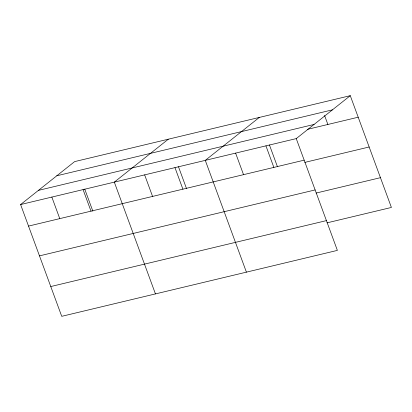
<?xml version="1.0" encoding="UTF-8"?>
<svg xmlns="http://www.w3.org/2000/svg" width="412" height="412" viewBox="0 0 412 412"><rect width="100%" height="100%" fill="white"/><g stroke="black" fill="none" stroke-linecap="round" stroke-linejoin="round"><path stroke-width="0.62" d="M350.272 95.672L296.249 138.607L337.377 250.388L61.728 316.328L20.6 204.553L74.624 161.612L350.272 95.672L391.4 207.447L327.046 222.846M168.343 139.194L114.32 182.13L155.448 293.905M259.308 117.435L205.284 160.371L246.412 272.147M56.794 175.785L332.448 109.844M38.429 190.38L314.078 124.439M307.46 129.353L358.203 117.214M20.6 204.553L296.249 138.607M28.526 226.095L304.174 160.155M304.803 162.39L369.157 146.991M39.48 255.873L315.134 189.932M316.086 193.068L380.446 177.675M50.769 286.551L326.422 220.611M324.579 115.494L327.88 124.47M269.427 144.931L277.317 166.371M265.931 145.863L273.856 167.406M235.607 153.115L243.533 174.657M178.463 166.695L186.569 188.727M174.966 167.622L182.892 189.165M144.643 174.879L152.569 196.421M84.743 189.113L92.849 211.15M83.08 189.602L91.006 211.145M51.84 197.075L59.766 218.623"/></g></svg>
